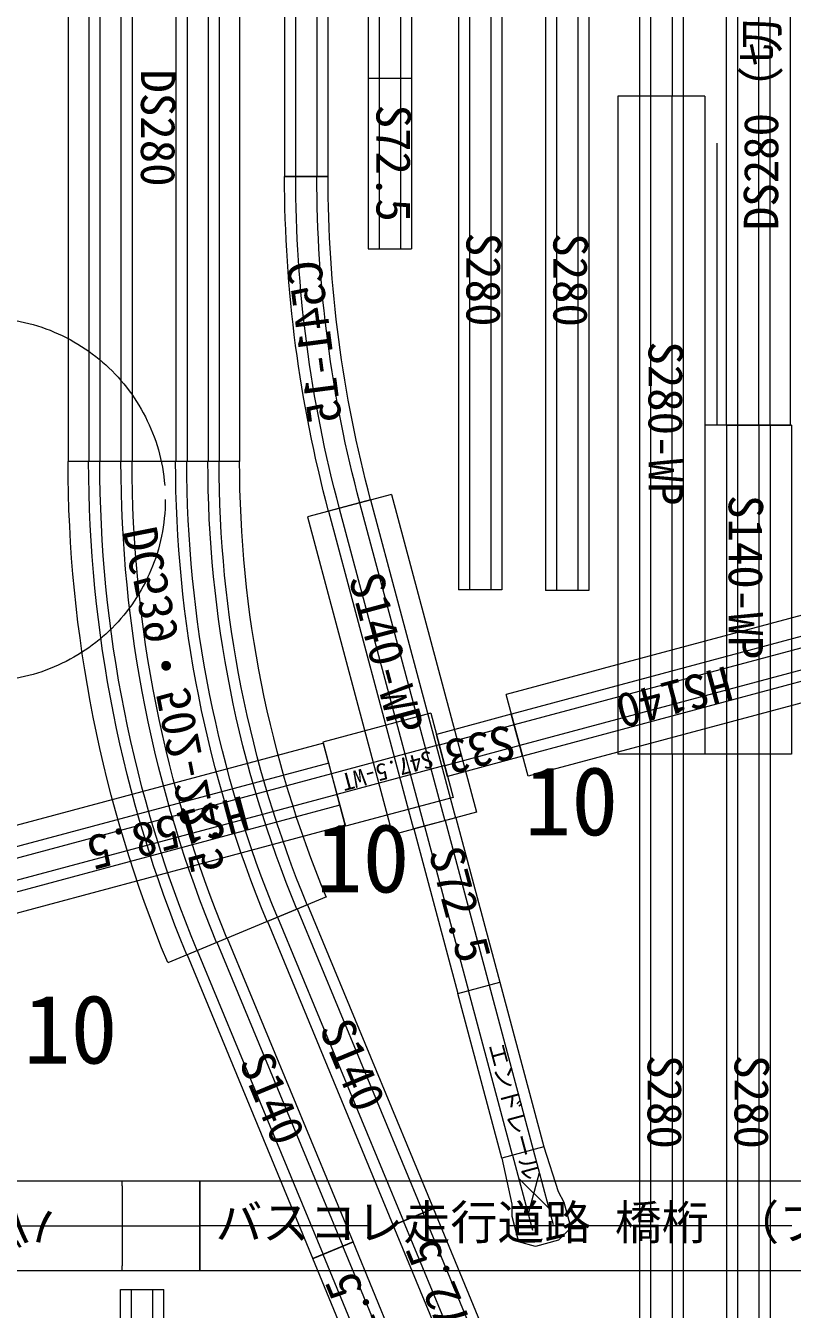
# Model space of a CAD drawing. Units: millimetres, scale not verified. Extents: x -3124 to 14616, y -9205 to 4147.
# Drawn here: x 2876 to 3203, y -1273 to -726 of the extents above; entities that cross this region are included whole.
import ezdxf
from ezdxf.enums import TextEntityAlignment as Align

# ---------------------------------------------------------------- set-up
doc = ezdxf.new("R2010")
doc.units = ezdxf.units.MM
doc.header["$LTSCALE"] = 100
for name, pattern in [('DASHED1', [1.8, 1.2, -0.6]), ('DASHED2', [3, 2, -1]), ('DOUBLE_CHAIN1', [8.8, 5, -1, 0.6, -0.6, 0.6, -1])]:
    doc.linetypes.add(name, pattern=pattern)
for name, color, linetype, lineweight in [('0-0', 7, 'Continuous', 9), ('0-5', 4, 'Continuous', 9), ('0-6', 3, 'Continuous', 9), ('0-7', 5, 'Continuous', 9), ('0-8', 3, 'Continuous', 9), ('0-A', 3, 'DASHED1', 9), ('0-B', 3, 'DOUBLE_CHAIN1', 9), ('0-C', 4, 'Continuous', 9)]:
    doc.layers.add(name, color=color, linetype=linetype, lineweight=lineweight)
doc.styles.add('ＭＳ ゴシック', font='')
doc.styles.get('ＭＳ ゴシック').set_extended_font_data('MS Gothic')

# ---------------------------------------------------------------- blocks, each defined once
blk = doc.blocks.new('N_TOMIX _ S280(1)')
at = {"layer": '0-0'}
for p, q in [((0, 18.5), (280, 18.5)), ((0, 18.5), (0, 0)), ((280, 18.5), (280, 0)), ((0, 0), (280, 0))]:
    blk.add_line(p, q, dxfattribs=at)
at = {"layer": '0-0', "color": 2}
for p, q in [((0, 13.8), (280, 13.8)), ((0, 4.7), (280, 4.7))]:
    blk.add_line(p, q, dxfattribs=at)
at = {"layer": '0-0', "color": 3, "style": 'ＭＳ ゴシック'}
blk.add_text('S280', height=14.66, dxfattribs=at).set_placement((128, -1), align=Align.BOTTOM_LEFT)
blk = doc.blocks.new('N_KATO _ R282-45')
at = {"layer": '0-0'}
for p, q in [((190.6, 103.9), (208.2, 86.3)), ((0, 25), (0, 0))]:
    blk.add_line(p, q, dxfattribs=at)
for radius in [269.5, 294.5]:
    blk.add_arc((0, 294.5), radius, 270, 315, dxfattribs=at)
at = {"layer": '0-0', "color": 2}
for radius in [277.5, 286.5]:
    blk.add_arc((0, 294.5), radius, 270, 315, dxfattribs=at)
at = {"layer": '0-6', "style": 'ＭＳ ゴシック'}
blk.add_text('R282-45', height=14.66, rotation=22.5, dxfattribs=at).set_placement((77.6, 11.5), align=Align.BOTTOM_LEFT)
blk = doc.blocks.new('N_KATO _ R315-45')
at = {"layer": '0-0'}
for p, q in [((213.9, 113.6), (231.6, 95.9)), ((0, 25), (0, 0))]:
    blk.add_line(p, q, dxfattribs=at)
for radius in [302.5, 327.5]:
    blk.add_arc((0, 327.5), radius, 270, 315, dxfattribs=at)
at = {"layer": '0-0', "color": 2}
for radius in [310.5, 319.5]:
    blk.add_arc((0, 327.5), radius, 270, 315, dxfattribs=at)
at = {"layer": '0-6', "style": 'ＭＳ ゴシック'}
blk.add_text('R315-45', height=14.66, rotation=22.5, dxfattribs=at).set_placement((90.7, 14.6), align=Align.BOTTOM_LEFT)
blk = doc.blocks.new('N_TOMIX _ S72.5(1)')
at = {"layer": '0-0'}
for p, q in [((0, 18.5), (72.5, 18.5)), ((0, 18.5), (0, 0)), ((72.5, 0), (72.5, 18.5)), ((0, 0), (72.5, 0))]:
    blk.add_line(p, q, dxfattribs=at)
at = {"layer": '0-0', "color": 2}
for p, q in [((0, 13.8), (72.5, 13.8)), ((0, 4.7), (72.5, 4.7))]:
    blk.add_line(p, q, dxfattribs=at)
at = {"layer": '0-0', "color": 3, "style": 'ＭＳ ゴシック'}
blk.add_text('S72.5', height=14.66, dxfattribs=at).set_placement((11.8, -0.8), align=Align.BOTTOM_LEFT)
blk = doc.blocks.new('N_TOMIX _ S140(1)')
at = {"layer": '0-0'}
for p, q in [((0, 18.5), (0, 0)), ((0, 18.5), (140, 18.5)), ((140, 18.5), (140, 0)), ((0, 0), (140, 0))]:
    blk.add_line(p, q, dxfattribs=at)
at = {"layer": '0-0', "color": 2}
for p, q in [((0, 13.8), (140, 13.8)), ((0, 4.7), (140, 4.7))]:
    blk.add_line(p, q, dxfattribs=at)
at = {"layer": '0-0', "color": 3, "style": 'ＭＳ ゴシック'}
blk.add_text('S140', height=14.66, dxfattribs=at).set_placement((50.4, -1.5), align=Align.BOTTOM_LEFT)
blk = doc.blocks.new('N_TOMIX _ DC539・502-22.5')
at = {"layer": '0-0'}
for p, q in [((0, -8.8), (0, 64.3)), ((185.2, -45.6), (213.2, 21.9))]:
    blk.add_line(p, q, dxfattribs=at)
at = {"layer": '0-0', "color": 3}
for radius in [557, 484]:
    blk.add_arc((0, -492.7), radius, 67.5, 90, dxfattribs=at)
at = {"layer": '0-0'}
for radius in [548.25, 529.75, 511.25, 492.75]:
    blk.add_arc((0, -492.7), radius, 67.5, 90, dxfattribs=at)
at = {"layer": '0-0', "color": 2}
for radius in [543.5, 534.5, 506.5, 497.5]:
    blk.add_arc((0, -492.7), radius, 67.5, 90, dxfattribs=at)
at = {"layer": '0-0', "color": 3, "style": 'ＭＳ ゴシック'}
blk.add_text('DC539・502-22.5', height=14.66, rotation=348.75, dxfattribs=at).set_placement((25.8, 22.5), align=Align.BOTTOM_LEFT)
blk = doc.blocks.new('N_TOMIX _ C280-45')
at = {"layer": '0-0'}
for p, q in [((0, 0), (0, 18.5)), ((191.4, -79.3), (204.5, -66.2))]:
    blk.add_line(p, q, dxfattribs=at)
for radius in [289.25, 270.75]:
    blk.add_arc((0, -270.8), radius, 45, 90, dxfattribs=at)
at = {"layer": '0-0', "color": 2}
for radius in [284.5, 275.5]:
    blk.add_arc((0, -270.8), radius, 45, 90, dxfattribs=at)
at = {"layer": '0-0', "color": 3, "style": 'ＭＳ ゴシック'}
blk.add_text('C280-45', height=14.66, rotation=337.5, dxfattribs=at).set_placement((71.3, -9), align=Align.BOTTOM_LEFT)
blk = doc.blocks.new('N_TOMIX _ DS280')
at = {"layer": '0-0', "color": 3}
for p, q in [((0, 64.2), (280, 64.2)), ((0, -8.7), (280, -8.7))]:
    blk.add_line(p, q, dxfattribs=at)
at = {"layer": '0-0'}
for p, q in [((0, 64.2), (0, -8.7)), ((280, 64.2), (280, -8.7)), ((0, 55.5), (280, 55.5)), ((0, 37), (280, 37)), ((0, 18.5), (280, 18.5)), ((0, 0), (280, 0))]:
    blk.add_line(p, q, dxfattribs=at)
at = {"layer": '0-0', "color": 2}
for p, q in [((0, 50.8), (280, 50.8)), ((0, 41.8), (280, 41.8)), ((0, 13.7), (280, 13.7)), ((0, 4.7), (280, 4.7))]:
    blk.add_line(p, q, dxfattribs=at)
at = {"layer": '0-0', "color": 3, "style": 'ＭＳ ゴシック'}
blk.add_text('DS280', height=14.66, dxfattribs=at).set_placement((113.1, 17.8), align=Align.BOTTOM_LEFT)
blk = doc.blocks.new('N_TOMIX _ S72.5')
at = {"layer": '0-0'}
for p, q in [((0, 18.5), (72.5, 18.5)), ((0, 18.5), (0, 0)), ((72.5, 0), (72.5, 18.5)), ((0, 0), (72.5, 0))]:
    blk.add_line(p, q, dxfattribs=at)
at = {"layer": '0-0', "color": 2}
for p, q in [((0, 13.8), (72.5, 13.8)), ((0, 4.7), (72.5, 4.7))]:
    blk.add_line(p, q, dxfattribs=at)
at = {"layer": '0-0', "color": 3, "style": 'ＭＳ ゴシック'}
blk.add_text('S72.5', height=14.66, dxfattribs=at).set_placement((11.1, -0.9), align=Align.BOTTOM_LEFT)
blk = doc.blocks.new('N_TOMIX _ S140(2)')
at = {"layer": '0-0'}
for p, q in [((0, 18.5), (0, 0)), ((0, 18.5), (140, 18.5)), ((140, 18.5), (140, 0)), ((0, 0), (140, 0))]:
    blk.add_line(p, q, dxfattribs=at)
at = {"layer": '0-0', "color": 2}
for p, q in [((0, 13.8), (140, 13.8)), ((0, 4.7), (140, 4.7))]:
    blk.add_line(p, q, dxfattribs=at)
blk = doc.blocks.new('N_TOMIX _ HS140')
at = {"layer": '0-0', "color": 3}
for p, q in [((0, 27.3), (140, 27.3)), ((0, -8.7), (140, -8.7))]:
    blk.add_line(p, q, dxfattribs=at)
at = {"layer": '0-0'}
for p, q in [((0, 27.3), (0, -8.7)), ((140, 27.3), (140, -8.7)), ((0, 18.5), (0, 0)), ((140, 18.5), (140, 0))]:
    blk.add_line(p, q, dxfattribs=at)
blk.add_blockref('N_TOMIX _ S140(2)', (0, 0), dxfattribs=at)
at = {"layer": '0-B', "style": 'ＭＳ ゴシック'}
blk.add_text('HS140', height=14.66, dxfattribs=at).set_placement((46.4, -0.6), align=Align.BOTTOM_LEFT)
blk = doc.blocks.new('N_TOMIX _ S158.5(15)')
at = {"layer": '0-0'}
for p, q in [((0, 18.5), (0, 0)), ((0, 18.5), (158.5, 18.5)), ((158.5, 18.5), (158.5, 0)), ((0, 0), (158.5, 0))]:
    blk.add_line(p, q, dxfattribs=at)
at = {"layer": '0-0', "color": 2}
for p, q in [((0, 13.8), (158.5, 13.8)), ((0, 4.7), (158.5, 4.7))]:
    blk.add_line(p, q, dxfattribs=at)
blk = doc.blocks.new('N_TOMIX _ HS158.5')
at = {"layer": '0-0', "color": 3}
for p, q in [((0, 27.3), (158.5, 27.3)), ((0, -8.8), (158.5, -8.8))]:
    blk.add_line(p, q, dxfattribs=at)
at = {"layer": '0-0'}
for p, q in [((0, 27.3), (0, -8.8)), ((158.5, 27.3), (158.5, -8.8)), ((0, 18.5), (0, 0)), ((158.5, 18.5), (158.5, 0))]:
    blk.add_line(p, q, dxfattribs=at)
blk.add_blockref('N_TOMIX _ S158.5(15)', (0, 0), dxfattribs=at)
at = {"layer": '0-B', "style": 'ＭＳ ゴシック'}
blk.add_text('HS158.5', height=14.66, dxfattribs=at).set_placement((39, -0.6), align=Align.BOTTOM_LEFT)
blk = doc.blocks.new('N_TOMIX _ S47.5_WT')
at = {"layer": '0-0', "color": 2}
for p, q in [((0, 13.8), (47.5, 13.8)), ((0, 4.7), (47.5, 4.7))]:
    blk.add_line(p, q, dxfattribs=at)
at = {"layer": '0-0', "color": 4}
for points in [[(0, -9.3), (0, 27.8), (47.5, 27.8)], [(0, -9.3), (47.5, -9.3), (47.5, 27.8)]]:
    blk.add_lwpolyline(points, dxfattribs=at)
at = {"layer": '0-8', "style": 'ＭＳ ゴシック'}
blk.add_text('S47.5-WT', height=7.331, dxfattribs=at).set_placement((4.1, 3.7), align=Align.BOTTOM_LEFT)
blk = doc.blocks.new('N_TOMIX _ S33')
at = {"layer": '0-0'}
for p, q in [((0, 18.5), (0, 0)), ((0, 18.5), (33, 18.5)), ((33, 18.5), (33, 0)), ((0, 0), (33, 0))]:
    blk.add_line(p, q, dxfattribs=at)
at = {"layer": '0-0', "color": 2}
for p, q in [((0, 13.8), (33, 13.8)), ((0, 4.7), (33, 4.7))]:
    blk.add_line(p, q, dxfattribs=at)
at = {"layer": '0-0', "color": 3, "style": 'ＭＳ ゴシック'}
blk.add_text('S33', height=14.66, dxfattribs=at).set_placement((1.8, -0.6), align=Align.BOTTOM_LEFT)
blk = doc.blocks.new('バス道路坂')
at = {"layer": '0-5'}
for p, q in [((33, 38), (33, 36)), ((432, 37.5), (467, 37.5)), ((467, 0.5), (467, 37.5)), ((33, 2), (33, 0)), ((432, 0.5), (467, 0.5))]:
    blk.add_line(p, q, dxfattribs=at)
at = {"layer": '0-5', "linetype": 'DASHED1'}
for p, q in [((33, 2), (33, 36)), ((441, 19), (0, 19))]:
    blk.add_line(p, q, dxfattribs=at)
at = {"layer": '0-5', "linetype": 'DASHED2'}
blk.add_line((397, 19), (467, 19), dxfattribs=at)
at = {"layer": '0-5'}
for points in [[(0, 38), (0, 0), (432, 0), (432, 0.5)], [(432, 37.5), (432, 38), (0, 38)]]:
    blk.add_lwpolyline(points, dxfattribs=at)
at = {"layer": '0-5', "color": 3, "style": 'ＭＳ ゴシック'}
blk.add_text('バスコレ走行道路 坂 （プラレール改造品）', height=14.66, dxfattribs=at).set_placement((61.5, 8.3), align=Align.BOTTOM_LEFT)
blk = doc.blocks.new('プラレール _ 2倍直線')
at = {"layer": '0-5', "linetype": 'DASHED1'}
blk.add_line((432, 19), (0, 19), dxfattribs=at)
at = {"layer": '0-5'}
blk.add_lwpolyline([(432, 0), (432, 38), (0, 38), (0, 0)], close=True, dxfattribs=at)
at = {"layer": '0-5', "color": 3, "style": 'ＭＳ ゴシック'}
blk.add_text('バスコレ走行道路 橋桁 （プラレール改造品）', height=14.66, dxfattribs=at).set_placement((6.7, 8.8), align=Align.BOTTOM_LEFT)
blk = doc.blocks.new('N_TOMIX _ C541-15')
at = {"layer": '0-0'}
for p, q in [((0, 185), (0, 0)), ((1376, -181), (1424, -2))]:
    blk.add_line(p, q, dxfattribs=at)
for radius in [5501.7, 5316.7]:
    blk.add_arc((0, -5317), radius, 75, 90, dxfattribs=at)
at = {"layer": '0-0', "color": 2}
for radius in [5454.2, 5364.2]:
    blk.add_arc((0, -5317), radius, 75, 90, dxfattribs=at)
at = {"layer": '0-0', "color": 3, "style": 'ＭＳ ゴシック'}
blk.add_text('C541-15', height=146.6, rotation=352.5, dxfattribs=at).set_placement((343, -12), align=Align.BOTTOM_LEFT)
blk = doc.blocks.new('N_TOMIX _ S140_WP')
at = {"layer": '0-0'}
for p, q in [((0, 27.7), (0, -9.3)), ((140, 27.7), (140, -9.3)), ((0, 18.5), (140, 18.5)), ((0, 0), (140, 0))]:
    blk.add_line(p, q, dxfattribs=at)
at = {"layer": '0-0', "color": 4}
for p, q in [((0, 27.7), (140, 27.7)), ((0, -9.3), (140, -9.3))]:
    blk.add_line(p, q, dxfattribs=at)
at = {"layer": '0-0', "color": 2}
for p, q in [((0, 13.7), (140, 13.7)), ((0, 4.7), (140, 4.7))]:
    blk.add_line(p, q, dxfattribs=at)
at = {"layer": '0-0', "color": 3, "style": 'ＭＳ ゴシック'}
blk.add_text('S140-WP', height=14.66, dxfattribs=at).set_placement((29.7, -3.5), align=Align.BOTTOM_LEFT)
blk = doc.blocks.new('N_TOMIX _ エンドレール')
at = {"layer": '0-0'}
for p, q in [((72.5, 18.5), (72.5, 0)), ((97.5, 20.7), (108.7, 20.7)), ((112.5, 14.2), (108.7, 20.7)), ((112.5, 14.2), (112.5, 4.2)), ((112.5, 4.2), (108.7, -2.3)), ((97.5, -2.3), (108.7, -2.3))]:
    blk.add_line(p, q, dxfattribs=at)
at = {"layer": '0-0', "color": 2}
for p, q in [((72.5, 13.8), (105.5, 13.8)), ((82.7, 13.8), (98.3, 4.7)), ((82.7, 4.7), (98.3, 13.8)), ((72.5, 4.7), (105.5, 4.7))]:
    blk.add_line(p, q, dxfattribs=at)
at = {"layer": '0-0'}
for points in [[(72.5, 18.5), (92.5, 19.5), (97.5, 20.7)], [(72.5, 0), (92.5, -1), (97.5, -2.3)]]:
    blk.add_lwpolyline(points, dxfattribs=at)
at = {"layer": '0-6', "color": 7}
blk.add_line((0, 18.5), (72.5, 18.5), dxfattribs=at)
at = {"layer": '0-6', "color": 2}
for p, q in [((0, 13.8), (72.5, 13.8)), ((72.5, 4.7), (0, 4.7))]:
    blk.add_line(p, q, dxfattribs=at)
at = {"layer": '0-6', "color": 7}
blk.add_lwpolyline([(72.5, 0), (0, 0), (0, 18.5)], dxfattribs=at)
at = {"layer": '0-6', "style": 'ＭＳ ゴシック'}
blk.add_text('エンドレール', height=7.331, dxfattribs=at).set_placement((24.7, 4.4), align=Align.BOTTOM_LEFT)
blk = doc.blocks.new('N_TOMIX _ S280_WP')
at = {"layer": '0-0'}
for p, q in [((0, 27.7), (0, -9.3)), ((280, 27.7), (280, -9.3)), ((0, 18.5), (280, 18.5)), ((0, 0), (280, 0))]:
    blk.add_line(p, q, dxfattribs=at)
at = {"layer": '0-0', "color": 4}
for p, q in [((0, 27.7), (280, 27.7)), ((0, -9.3), (280, -9.3))]:
    blk.add_line(p, q, dxfattribs=at)
at = {"layer": '0-0', "color": 2}
for p, q in [((0, 13.7), (280, 13.7)), ((0, 4.7), (280, 4.7))]:
    blk.add_line(p, q, dxfattribs=at)
at = {"layer": '0-0', "color": 3, "style": 'ＭＳ ゴシック'}
blk.add_text('S280-WP', height=14.66, dxfattribs=at).set_placement((104.3, -0.6), align=Align.BOTTOM_LEFT)
blk = doc.blocks.new('N_TOMIX _ DS280（切断）')
at = {"layer": '0-0', "color": 4, "linetype": 'DASHED1'}
for p, q in [((0, 22.5), (280, 22.5)), ((0, 18.5), (0, 22.5)), ((280, 18.5), (280, 22.5))]:
    blk.add_line(p, q, dxfattribs=at)
at = {"layer": '0-0'}
for p, q in [((0, 18.5), (0, -8.7)), ((0, 18.5), (280, 18.5)), ((280, 18.5), (280, -8.7)), ((0, 0), (280, 0))]:
    blk.add_line(p, q, dxfattribs=at)
at = {"layer": '0-0', "color": 2}
for p, q in [((0, 13.7), (280, 13.7)), ((0, 4.7), (280, 4.7))]:
    blk.add_line(p, q, dxfattribs=at)
at = {"layer": '0-0', "color": 3}
blk.add_line((0, -8.7), (280, -8.7), dxfattribs=at)
at = {"layer": '0-0', "color": 3, "style": 'ＭＳ ゴシック'}
blk.add_text('DS280（切断）', height=14.66, dxfattribs=at).set_placement((83, -7.9), align=Align.BOTTOM_LEFT)

msp = doc.modelspace()

# ---------------------------------------------------------------- linework, layer by layer
at = {"layer": '0-7', "linetype": 'DASHED1'}
msp.add_circle((2858.5, -928.1), 77.34, dxfattribs=at)

# ---------------------------------------------------------------- block references
at = {"layer": '0-0'}
for name, p, rotation in [('N_TOMIX _ S280(1)', (3022.2, -469), 270), ('N_TOMIX _ S280(1)', (3137.7, -476.5), 270), ('N_TOMIX _ S280(1)', (2986.6, -510.7), 270), ('N_TOMIX _ DS280（切断）', (3193.2, -896.5), 90), ('N_TOMIX _ S280(1)', (3060.6, -686.6), 270), ('N_TOMIX _ S280(1)', (3097.6, -686.8), 270), ('N_TOMIX _ S72.5', (3022.2, -749), 270), ('N_TOMIX _ S280_WP', (3137.7, -756.5), 270), ('N_TOMIX _ S140_WP', (3174.7, -896.5), 270), ('N_TOMIX _ S140_WP', (3005.3, -933.1), 285), ('N_TOMIX _ S280(1)', (3137.7, -1036.5), 270), ('N_TOMIX _ S280(1)', (3174.7, -1036.5), 270), ('N_TOMIX _ S72.5', (3041.6, -1068.3), 285), ('N_TOMIX _ エンドレール', (3060.3, -1138.3), 285)]:
    msp.add_blockref(name, p, dxfattribs=dict(at, rotation=rotation))
at = {"layer": '0-0', "xscale": 0.1, "yscale": -0.1, "rotation": 270}
msp.add_blockref('N_TOMIX _ C541-15', (3005.1, -790.7), dxfattribs=at)
at = {"layer": '0-5', "rotation": 180}
msp.add_blockref('バス道路坂', (2950.5, -1218.2), dxfattribs=at)
at = {"layer": '0-5'}
msp.add_blockref('プラレール _ 2倍直線', (2950.5, -1256.2), dxfattribs=at)
at = {"layer": '0-6', "rotation": 225}
for name, p in [('N_KATO _ R315-45', (3312.5, -1156.6)), ('N_KATO _ R282-45', (3335.8, -1180))]:
    msp.add_blockref(name, p, dxfattribs=at)
at = {"layer": '0-8', "rotation": 90}
msp.add_blockref('N_TOMIX _ S280(1)', (2935.3, -1544.3), dxfattribs=at)
at = {"layer": '0-A'}
for name, p, rotation in [('N_TOMIX _ DS280', (2903.3, -632), 270), ('N_TOMIX _ S140(1)', (2979.3, -1107.6), 292.5), ('N_TOMIX _ S140(1)', (2945.1, -1121.8), 292.5), ('N_TOMIX _ S72.5(1)', (3077.7, -1296.8), 112.5), ('N_TOMIX _ S72.5(1)', (3043.5, -1311), 112.5)]:
    msp.add_blockref(name, p, dxfattribs=dict(at, rotation=rotation))
at = {"layer": '0-A', "yscale": -1, "rotation": 270}
msp.add_blockref('N_TOMIX _ DC539・502-22.5', (2958.8, -912), dxfattribs=at)
at = {"layer": '0-B', "rotation": 195}
for name, p in [('N_TOMIX _ HS140', (3218.4, -983.2)), ('N_TOMIX _ S47.5_WT', (3051.2, -1028)), ('N_TOMIX _ S33', (3083.1, -1019.5)), ('N_TOMIX _ HS158.5', (3005.4, -1040.3))]:
    msp.add_blockref(name, p, dxfattribs=at)
at = {"layer": '0-C', "rotation": 135}
msp.add_blockref('N_TOMIX _ C280-45', (3309.5, -947.9), dxfattribs=at)

# ---------------------------------------------------------------- texts
at = {"layer": '0-B', "style": 'ＭＳ ゴシック'}
for p in [(3088.7, -1079.8), (2999.9, -1104.1), (2875.6, -1176.9)]:
    msp.add_text('10', height=29.33, dxfattribs=at).set_placement(p, align=Align.BOTTOM_LEFT)

doc.saveas('drawing.dxf')
